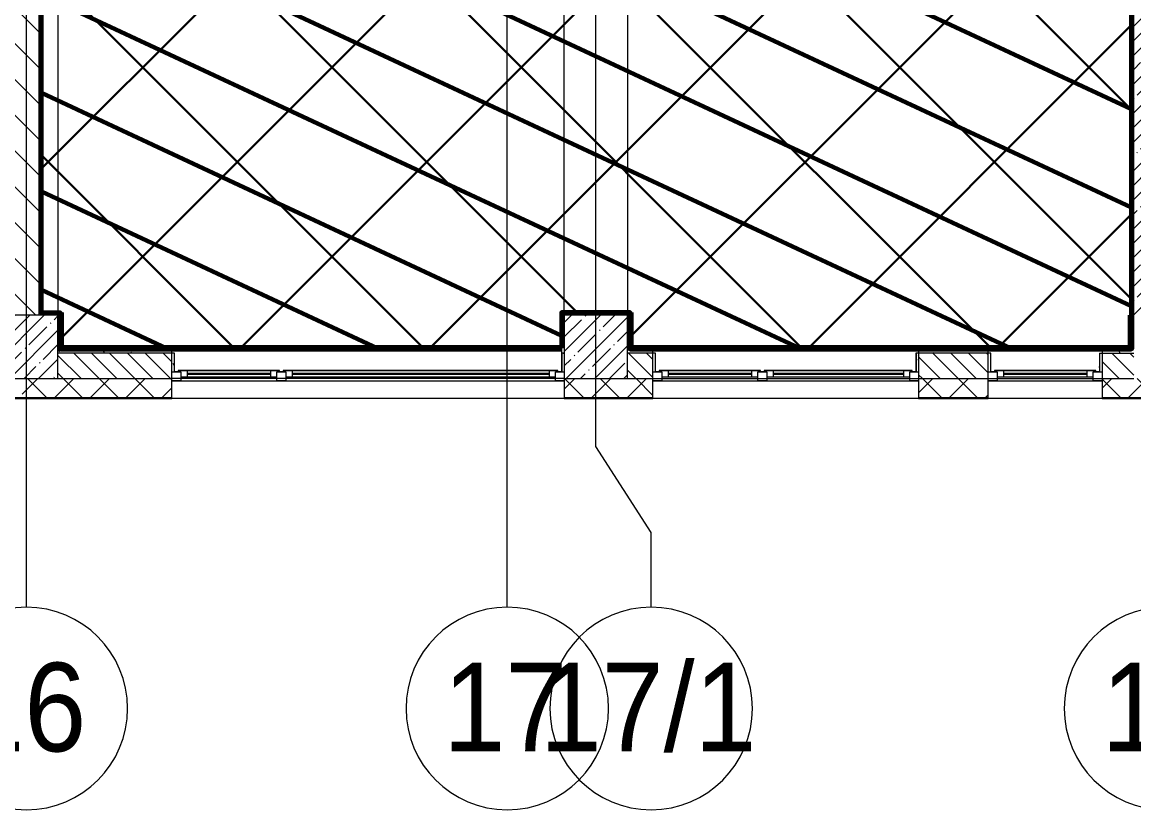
# Model space of a CAD drawing. Header units: millimetres. Extents: x -164500 to 426394, y -51911 to 102118.
# Drawn here: x 345855 to 354637, y -3506 to 2714 of the extents above; entities that cross this region are included whole.
import ezdxf

# ---------------------------------------------------------------- set-up
doc = ezdxf.new("R2010")
doc.units = ezdxf.units.MM
for name, color, linetype, lineweight in [('0) шлифовка', 5, 'Continuous', 60), ('1.4) Плинтус ПЛ-4', 6, 'Continuous', 60), ('5.3) Л-7 Линолеум 4 вып', 230, 'Continuous', 30), ('7.7) Плинтус', 222, 'Continuous', 90), ('A-FLOR', 7, 'Continuous', 9), ('A-GLAZ', 7, 'Continuous', 9), ('A-GLAZ-1', 7, 'Continuous', 5), ('A-WALL', 7, 'Continuous', 5), ('I-WALL', 7, 'Continuous', 5), ('S-COLS', 7, 'Continuous', 9), ('S-COLS-1', 7, 'Continuous', 5), ('Оси', 7, 'Continuous', 9), ('Оси-1', 7, 'Continuous', 20)]:
    doc.layers.add(name, color=color, linetype=linetype, lineweight=lineweight)
doc.layers.add('2) защита вин плитк', color=6, linetype='Continuous')
doc.layers.add('3.2.3) Нал-ой пол 4 вып', color=3, linetype='Continuous')
doc.layers.add('A-WALL-1', color=9, linetype='Continuous', lineweight=5, true_color=0x808080)
doc.layers.add('A-WALL-FNSH-1', color=9, linetype='Continuous', lineweight=5, true_color=0x808080)
doc.styles.add('Arial', font='arial.ttf', dxfattribs={"width": 0.9, "height": 700})
pattern_1 = [(0, (289227.4, 1e-08), (243.84, 60.96), [20.117, -162.763, 20.117, -162.763, -975.36]), (0, (289227.4, 1e-08), (243.84, 60.96), [-365.76, 20.117, -345.643, 20.117, -162.763, -426.72]), (0, (289227.4, 1e-08), (243.84, 60.96), [-914.4, 20.117, -101.803, 20.117, -284.683]), (120, (289318.84, 30.48), (-174.71291, 180.691634), [20.117, -162.763, 20.117, -162.763, -975.36]), (120, (289318.84, 30.48), (-174.71291, 180.691634), [-365.76, 20.117, -345.643, 20.117, -162.763, -426.72]), (120, (289318.84, 30.48), (-174.71291, 180.691634), [-914.4, 20.117, -101.803, 20.117, -284.683]), (240, (289349.32, 152.4), (-69.12709, -241.651634), [20.117, -162.763, 20.117, -162.763, -975.36]), (240, (289349.32, 152.4), (-69.12709, -241.651634), [-365.76, 20.117, -345.643, 20.117, -162.763, -426.72]), (240, (289349.32, 152.4), (-69.12709, -241.651634), [-914.4, 20.117, -101.803, 20.117, -284.683])]
pattern_2 = [(45, (292979.4, 11329), (-747.606, 747.606), [])]

# ---------------------------------------------------------------- blocks, each defined once
blk = doc.blocks.new('BSC_Колонна _Прямоугольная - 500х500-V522-Объем проектирования 3 этажа')
at = {"layer": 'S-COLS-1'}
h = blk.add_hatch(dxfattribs=at)
h.set_pattern_fill('FP_15', color=256, style=0, pattern_type=2)
h.set_pattern_definition([(45, (-61160, -150), (-114.04925, 114.04925), []), (45, (-61045.95, -150), (-114.04925, 114.04925), [201.613, -40.323, 6.706, -33.617])])
h.paths.add_polyline_path([(250, -250), (250, 250), (-250, 250), (-250, -250)])
for p, q in [((250, 250), (-250, 250)), ((-250, 250), (-250, -250)), ((250, -250), (250, 250)), ((-250, -250), (250, -250))]:
    blk.add_line(p, q, dxfattribs=at)
blk = doc.blocks.new('BSC_Колонна _Прямоугольная - 500х500-V533-Объем проектирования 3 этажа')
at = {"layer": 'S-COLS-1'}
h = blk.add_hatch(dxfattribs=at)
h.set_pattern_fill('FP_63', color=256, style=0, pattern_type=2)
h.set_pattern_definition([(45, (-56660, -150), (-114.04925, 114.04925), []), (45, (-56545.95, -150), (-114.04925, 114.04925), [201.613, -40.323, 6.706, -33.617])])
h.paths.add_polyline_path([(250, -250), (250, 250), (-250, 250), (-250, -250), (10, -250)])
for p, q in [((250, 250), (-250, 250)), ((-250, 250), (-250, -250)), ((250, -250), (250, 250)), ((-250, -250), (250, -250))]:
    blk.add_line(p, q, dxfattribs=at)
blk = doc.blocks.new('120_Окно_СКБ_2Ст - 120_Окно_СКБ_2Ст 3100х2500 _мал_створка слева_ 2-22446355-Объем проектирования 3 этажа')
at = {"layer": 'A-GLAZ'}
for p, q in [((-1550, -127), (-1550, -57)), ((-1550, -57), (-1480, -57)), ((-1480, -57), (-1480, -127)), ((650, -87), (-1480, -87)), ((-1480, -87), (-1480, -127)), ((-1430, -137), (-1430, -87)), ((600, -137), (600, -87)), ((650, -127), (650, -57)), ((650, -57), (720, -57)), ((650, -127), (650, -87)), ((720, -57), (720, -127)), ((1480, -87), (720, -87)), ((720, -87), (720, -127)), ((770, -137), (770, -87)), ((1430, -137), (1430, -87)), ((1480, -127), (1480, -57)), ((1480, -57), (1550, -57)), ((1480, -127), (1480, -87)), ((1550, -57), (1550, -127)), ((-1480, -127), (-1550, -127)), ((-1480, -127), (-1500, -127)), ((-1500, -127), (-1500, -137)), ((-1500, -137), (670, -137)), ((670, -137), (-1500, -137)), ((720, -127), (650, -127)), ((670, -127), (650, -127)), ((670, -137), (670, -127)), ((720, -127), (700, -127)), ((700, -127), (700, -137)), ((700, -137), (1500, -137)), ((1500, -137), (700, -137)), ((1550, -127), (1480, -127)), ((1500, -127), (1480, -127)), ((1500, -137), (1500, -127))]:
    blk.add_line(p, q, dxfattribs=at)
at = {"layer": 'A-GLAZ-1'}
for p, q in [((1550, -57), (-1550, -57)), ((-1530, -127), (-1500, -127)), ((-1430, -107), (600, -107)), ((600, -117), (-1430, -117)), ((670, -127), (700, -127)), ((770, -107), (1430, -107)), ((1430, -117), (770, -117)), ((1500, -127), (1530, -127))]:
    blk.add_line(p, q, dxfattribs=at)
blk = doc.blocks.new('120_Окно_СКБ_1Ст - 120_Окно_СКБ_1Ст 900х2500_h_-22445987-Объем проектирования 3 этажа')
at = {"layer": 'A-GLAZ'}
for p, q in [((-450, -127), (-450, -57)), ((-450, -57), (-380, -57)), ((-380, -57), (-380, -127)), ((380, -87), (-380, -87)), ((-380, -87), (-380, -127)), ((-330, -137), (-330, -87)), ((330, -137), (330, -87)), ((380, -127), (380, -57)), ((380, -57), (450, -57)), ((380, -127), (380, -87)), ((450, -57), (450, -127)), ((-380, -127), (-450, -127)), ((-380, -127), (-400, -127)), ((-400, -127), (-400, -137)), ((-400, -137), (400, -137)), ((400, -137), (-400, -137)), ((450, -127), (380, -127)), ((400, -127), (380, -127)), ((400, -137), (400, -127))]:
    blk.add_line(p, q, dxfattribs=at)
at = {"layer": 'A-GLAZ-1'}
for p, q in [((450, -57), (-450, -57)), ((-430, -127), (-400, -127)), ((-330, -107), (330, -107)), ((330, -117), (-330, -117)), ((400, -127), (430, -127))]:
    blk.add_line(p, q, dxfattribs=at)
blk = doc.blocks.new('120_Окно_СКБ_2Ст - 120_Окно_СКБ_2Ст 2100х2400 _мал створка справа_-22446225-Объем проектирования 3 этажа')
at = {"layer": 'A-GLAZ'}
for p, q in [((-1050, -127), (-1050, -57)), ((-1050, -57), (-980, -57)), ((-980, -57), (-980, -127)), ((150, -87), (-980, -87)), ((-980, -87), (-980, -127)), ((-930, -137), (-930, -87)), ((100, -137), (100, -87)), ((150, -127), (150, -57)), ((150, -57), (220, -57)), ((150, -127), (150, -87)), ((220, -57), (220, -127)), ((980, -87), (220, -87)), ((220, -87), (220, -127)), ((270, -137), (270, -87)), ((930, -137), (930, -87)), ((980, -127), (980, -57)), ((980, -57), (1050, -57)), ((980, -127), (980, -87)), ((1050, -57), (1050, -127)), ((-980, -127), (-1050, -127)), ((-980, -127), (-1000, -127)), ((-1000, -127), (-1000, -137)), ((-1000, -137), (170, -137)), ((170, -137), (-1000, -137)), ((220, -127), (150, -127)), ((170, -127), (150, -127)), ((170, -137), (170, -127)), ((220, -127), (200, -127)), ((200, -127), (200, -137)), ((200, -137), (1000, -137)), ((1000, -137), (200, -137)), ((1050, -127), (980, -127)), ((1000, -127), (980, -127)), ((1000, -137), (1000, -127))]:
    blk.add_line(p, q, dxfattribs=at)
at = {"layer": 'A-GLAZ-1'}
for p, q in [((1050, -57), (-1050, -57)), ((-1030, -127), (-1000, -127)), ((-930, -107), (100, -107)), ((100, -117), (-930, -117)), ((170, -127), (200, -127)), ((270, -107), (930, -107)), ((930, -117), (270, -117)), ((1000, -127), (1030, -127))]:
    blk.add_line(p, q, dxfattribs=at)
blk = doc.blocks.new('Ось сетки - D8-29747960-Объем проектирования 3 этажа')
at = {"layer": 'Оси-1'}
for start, end in [(360, 180), (180, 360)]:
    blk.add_arc((0, 0), 4, start, end, dxfattribs=at)

msp = doc.modelspace()

# ---------------------------------------------------------------- hatches: boundary and pattern name
at = {"layer": '0) шлифовка', "true_color": 0x2776bb}
h = msp.add_hatch(dxfattribs=at)
h.set_pattern_fill('ANSI31', color=152, scale=222, angle=110)
h.set_pattern_definition([(155, (292979.4, 11329), (-297.8825, -638.811), [])])
h.paths.add_polyline_path([(350116.402, 7679), (349697.402, 7679), (346158.402, 7679), (346158.402, 7379), (346010.115, 7379), (346010.115, 421), (346158.402, 421), (346158.402, 141), (347037.402, 141), (350116.402, 141), (350116.402, 421), (350658.402, 421), (350658.402, 400), (350658.402, 141), (350837.402, 141), (352937.402, 141), (353487.402, 141), (354387.402, 141), (354616.402, 141), (354616.402, 7049), (353436.402, 7049), (353436.402, 7659), (352633.616, 7659), (352633.616, 7652), (351445.402, 7652), (351445.402, 7050), (351445.402, 7049), (350116.402, 7049)])
at = {"layer": '2) защита вин плитк'}
h = msp.add_hatch(dxfattribs=at)
h.set_pattern_fill('ANSI31', color=256, scale=333)
h.set_pattern_definition(pattern_2)
h.paths.add_polyline_path([(350116.402, 7679), (349697.402, 7679), (346158.402, 7679), (346158.402, 7379), (346010.115, 7379), (346010.115, 421), (346158.402, 421), (346158.402, 141), (347037.402, 141), (350116.402, 141), (350116.402, 421), (350658.402, 421), (350658.402, 400), (350658.402, 141), (350837.402, 141), (352937.402, 141), (353487.402, 141), (354387.402, 141), (354616.402, 141), (354616.402, 7049), (353436.402, 7049), (353436.402, 7659), (352633.616, 7659), (352633.616, 7652), (351445.402, 7652), (351445.402, 7050), (351445.402, 7049), (350116.402, 7049)])
at = {"layer": '3.2.3) Нал-ой пол 4 вып'}
h = msp.add_hatch(dxfattribs=at)
h.set_pattern_fill('ANSI31', color=256, scale=333)
h.set_pattern_definition(pattern_2)
h.paths.add_polyline_path([(350116.402, 7679), (349697.402, 7679), (346158.402, 7679), (346158.402, 7379), (346010.115, 7379), (346010.115, 421), (346158.402, 421), (346158.402, 141), (347037.402, 141), (350116.402, 141), (350116.402, 421), (350658.402, 421), (350658.402, 400), (350658.402, 141), (350837.402, 141), (352937.402, 141), (353487.402, 141), (354387.402, 141), (354616.402, 141), (354616.402, 7049), (353436.402, 7049), (353436.402, 7659), (352633.616, 7659), (352633.616, 7652), (351445.402, 7652), (351445.402, 7050), (351445.402, 7049), (350116.402, 7049)])
at = {"layer": '5.3) Л-7 Линолеум 4 вып'}
h = msp.add_hatch(dxfattribs=at)
h.set_pattern_fill('ANSI37', color=256, scale=333)
h.set_pattern_definition([(45, (292979.4, 11329), (-747.606, 747.606), []), (135, (292979.4, 11329), (-747.606, -747.606), [])])
h.paths.add_polyline_path([(350116.402, 7679), (349697.402, 7679), (346158.402, 7679), (346158.402, 7379), (346010.115, 7379), (346010.115, 421), (346158.402, 421), (346158.402, 141), (347037.402, 141), (350116.402, 141), (350116.402, 421), (350658.402, 421), (350658.402, 400), (350658.402, 141), (350837.402, 141), (352937.402, 141), (353487.402, 141), (354387.402, 141), (354616.402, 141), (354616.402, 7049), (353436.402, 7049), (353436.402, 7659), (352633.616, 7659), (352633.616, 7652), (351445.402, 7652), (351445.402, 7050), (351445.402, 7049), (350116.402, 7049)])
at = {"layer": 'A-WALL'}
h = msp.add_hatch(dxfattribs=at)
h.set_pattern_fill('FP_2', color=256, style=0, pattern_type=2)
h.set_pattern_definition([(135, (289227.4, 1e-08), (-70.71068, -70.71068), [])])
h.paths.add_polyline_path([(354546.213, -100), (354637.402, -100), (354637.402, 100), (354387.402, 100), (354387.402, -100), (354528.333, -100)])
h.paths.add_polyline_path([(341887.402, -100), (341886.813, 100), (341637.402, 100), (341637.402, -100), (341886.813, -100)])
h.paths.add_polyline_path([(340237.402, -100), (340237.402, 100), (339487.402, 100), (339487.402, -100), (339983.205, -100)])
h.paths.add_polyline_path([(343987.402, -100), (344737.402, -100), (344737.402, 100), (343987.402, 100)])
h.paths.add_polyline_path([(352937.402, -100), (353487.402, -100), (353487.402, 100), (352937.402, 100)])
h.paths.add_polyline_path([(350837.402, -100), (350837.402, 100), (350637.402, 100), (350637.402, -100)])
h.paths.add_polyline_path([(330987.402, -100), (330987.402, 100), (330367.402, 100), (330367.402, -100)])
h.paths.add_polyline_path([(332137.402, -100), (332137.402, 100), (331887.402, 100), (331887.402, -100)])
h.paths.add_polyline_path([(347037.402, -100), (347037.402, 100), (346137.402, 100), (346137.402, -100), (346509.861, -100)])
h.paths.add_polyline_path([(332637.402, -100), (333537.402, -100), (333537.402, 100), (332637.402, 100), (332637.402, 94.805)])
h.paths.add_polyline_path([(337137.402, -100), (337387.402, -100), (337387.402, 100), (337137.402, 100)])
h.paths.add_polyline_path([(327767.402, -100), (327767.402, 100), (327717.402, 100), (327717.402, -100)])
h.paths.add_polyline_path([(327217.402, -100), (327217.402, 100), (326650.402, 100), (326650.402, -100), (326929.893, -100)])
h.paths.add_polyline_path([(325197.402, -100), (325750.402, -100), (325750.402, 100), (325197.402, 100), (325197.402, -48)])
h.paths.add_polyline_path([(315637.145, -100), (315637.145, 100), (315387.402, 100), (315387.402, -100)])
h.paths.add_polyline_path([(308587.402, -100), (309937.402, -100), (309937.402, 100), (308587.402, 100), (308587.402, -13.913)])
h.paths.add_polyline_path([(311737.402, -100), (311937.402, -100), (311937.402, 100), (311737.402, 100), (311737.402, -91.927)])
h.paths.add_polyline_path([(319037.145, -100), (319210.231, -100), (319210.231, 100), (319037.145, 100), (319037.145, -70.137)])
h.paths.add_polyline_path([(320110.231, -100), (321337.402, -100), (321337.402, 100), (320110.231, 100), (320110.231, -45.711)])
h.paths.add_polyline_path([(323097.402, -100), (323097.402, 100), (322837.402, 100), (322837.402, -100), (322857.402, -100)])
h.paths.add_polyline_path([(314787.402, -100), (314787.402, 100), (314037.402, 100), (314037.402, -100)])
h.paths.add_polyline_path([(311137.402, -100), (311137.402, 100), (310837.402, 100), (310837.402, -100)])
h.paths.add_polyline_path([(304087.402, -100), (304837.402, -100), (304837.402, 100), (304087.402, 100)])
h.paths.add_polyline_path([(305887.402, -100), (305887.402, 100), (305737.402, 100), (305737.402, -100)])
h.paths.add_polyline_path([(299587.145, -100), (300337.402, -100), (300337.402, 100), (299587.145, 100)])
h.paths.add_polyline_path([(301367.402, -100), (301387.402, -100), (301387.402, 100), (301237.402, 100), (301237.402, -100)])
h.paths.add_polyline_path([(296472.165, -100), (296887.402, -100), (296887.402, 100), (296057.402, 100), (296057.402, -100)])
h = msp.add_hatch(dxfattribs=at)
h.set_pattern_fill('FP_24', color=256, style=0, pattern_type=2)
h.set_pattern_definition([(45, (289227.4, 1e-08), (-141.42136, 141.42136), []), (135, (289227.4, 1e-08), (-141.42136, -141.42136), [])])
h.paths.add_polyline_path([(364707.402, -250), (364927.402, -250), (364927.402, -100), (360787.402, -100), (360787.402, -250), (363157.402, -250)])
h.paths.add_polyline_path([(359835.117, -250), (359887.402, -250), (359887.402, -100), (356287.402, -100), (356287.402, -250), (359563.173, -250)])
h.paths.add_polyline_path([(355137.402, -250), (355387.402, -250), (355387.402, -100), (354387.402, -100), (354387.402, -250), (354668.181, -250)])
h.paths.add_polyline_path([(352937.402, -250), (353487.402, -250), (353487.402, -100), (352937.402, -100), (352937.402, -118)])
h.paths.add_polyline_path([(350637.402, -250), (350837.402, -250), (350837.402, -100), (350137.402, -100), (350137.402, -250)])
h.paths.add_polyline_path([(346509.861, -250), (347037.402, -250), (347037.402, -100), (345854.492, -100), (345854.492, -250), (346137.402, -250)])
at = {"layer": 'I-WALL'}
h = msp.add_hatch(dxfattribs=at)
h.set_pattern_fill('FP_23', color=256, style=0, pattern_type=2)
h.set_pattern_definition([(135, (289227.4, 1e-08), (-141.42136, -141.42136), [])])
h.paths.add_polyline_path([(345788.175, 400), (345988.115, 400), (345988.058, 7400), (345788.115, 7400), (345788.115, 400)])
h = msp.add_hatch(dxfattribs=at)
h.set_pattern_fill('FP_191', color=256, style=0, pattern_type=2)
h.set_pattern_definition(pattern_1)
h.paths.add_polyline_path([(346008.115, 400), (346008.115, 7379), (345988.115, 7380), (345988.115, 400)])
h = msp.add_hatch(dxfattribs=at)
h.set_pattern_fill('FP_1', color=256, style=0, pattern_type=2)
h.set_pattern_definition([(45, (289227.4, 1e-08), (-114.04925, 114.04925), []), (45, (289341.45, 1e-08), (-114.04925, 114.04925), [201.612, -40.322, 6.706, -33.617])])
h.paths.add_polyline_path([(354637.402, 400), (354857.402, 400), (354857.402, 7400), (354637.402, 7400), (354637.402, 797.231)])
h = msp.add_hatch(dxfattribs=at)
h.set_pattern_fill('FP_191', color=256, style=0, pattern_type=2)
h.set_pattern_definition(pattern_1)
h.paths.add_polyline_path([(354637.402, 140), (354637.402, 7070), (354617.402, 7049), (354617.402, 141)])
h.paths.add_polyline_path([(354617.402, 7050), (354637.402, 7070), (354617.402, 7070), (354617.402, 7053.868)])
h = msp.add_hatch(dxfattribs=at)
h.set_pattern_fill('FP_191', color=256, style=0, pattern_type=2)
h.set_pattern_definition(pattern_1)
h.paths.add_polyline_path([(346137.402, 400), (346157.402, 400.075), (346157.402, 420), (346009.115, 420), (346009.115, 400)])
h = msp.add_hatch(dxfattribs=at)
h.set_pattern_fill('FP_191', color=256, style=0, pattern_type=2)
h.set_pattern_definition(pattern_1)
h.paths.add_polyline_path([(346137.402, 100), (346157.402, 141), (346157.402, 400), (346137.402, 400), (346137.402, 120)])
h.paths.add_polyline_path([(346157.402, 100), (346157.402, 140), (346137.402, 100)])
h = msp.add_hatch(dxfattribs=at)
h.set_pattern_fill('FP_191', color=256, style=0, pattern_type=2)
h.set_pattern_definition(pattern_1)
h.paths.add_polyline_path([(350117.402, 140), (350137.402, 140), (350137.402, 420), (350117.402, 420), (350117.402, 270.587)])
h = msp.add_hatch(dxfattribs=at)
h.set_pattern_fill('FP_191', color=256, style=0, pattern_type=2)
h.set_pattern_definition(pattern_1)
h.paths.add_polyline_path([(350657.402, 400), (350656.995, 420), (350137.402, 420), (350137.402, 400), (350637.402, 400)])
h = msp.add_hatch(dxfattribs=at)
h.set_pattern_fill('FP_191', color=256, style=0, pattern_type=2)
h.set_pattern_definition(pattern_1)
h.paths.add_polyline_path([(350637.402, 100), (350657.402, 100), (350657.402, 140), (350644.545, 114.286)])
h.paths.add_polyline_path([(350637.402, 100), (350657.402, 141), (350657.402, 400), (350637.402, 400), (350637.402, 120)])
h = msp.add_hatch(dxfattribs=at)
h.set_pattern_fill('FP_191', color=256, style=0, pattern_type=2)
h.set_pattern_definition(pattern_1)
h.paths.add_polyline_path([(350117.402, 100), (350137.402, 100), (350137.402, 140), (350116.402, 140), (350116.402, 100)])
h.paths.add_polyline_path([(346509.861, 100), (347037.402, 100), (347037.402, 140), (346157.402, 140), (346157.402, 100)])
h = msp.add_hatch(dxfattribs=at)
h.set_pattern_fill('FP_191', color=256, style=0, pattern_type=2)
h.set_pattern_definition(pattern_1)
h.paths.add_polyline_path([(347057.402, -48), (347057.402, 100), (347037.402, 100), (347037.402, -48)])
h = msp.add_hatch(dxfattribs=at)
h.set_pattern_fill('FP_191', color=256, style=0, pattern_type=2)
h.set_pattern_definition(pattern_1)
h.paths.add_polyline_path([(350117.402, -48), (350137.402, -48), (350137.402, 100), (350117.402, 100), (350117.402, -38)])
h = msp.add_hatch(dxfattribs=at)
h.set_pattern_fill('FP_191', color=256, style=0, pattern_type=2)
h.set_pattern_definition(pattern_1)
h.paths.add_polyline_path([(354617.402, 100), (354637.402, 100), (354637.402, 140), (354387.402, 140), (354387.402, 100)])
h.paths.add_polyline_path([(350657.402, 100), (350837.402, 100), (350837.402, 140), (350657.402, 140), (350657.402, 108)])
h.paths.add_polyline_path([(353487.402, 100), (353487.402, 140), (352937.402, 140), (352937.402, 100)])
h = msp.add_hatch(dxfattribs=at)
h.set_pattern_fill('FP_191', color=256, style=0, pattern_type=2)
h.set_pattern_definition(pattern_1)
h.paths.add_polyline_path([(352917.402, -48), (352937.402, -48), (352937.402, 100), (352917.402, 98.545), (352917.402, -38)])
h = msp.add_hatch(dxfattribs=at)
h.set_pattern_fill('FP_191', color=256, style=0, pattern_type=2)
h.set_pattern_definition(pattern_1)
h.paths.add_polyline_path([(354387.402, -48), (354387.402, 100), (354367.402, 100), (354367.402, -48)])

# ---------------------------------------------------------------- linework, layer by layer
at = {"layer": '1.4) Плинтус ПЛ-4'}
for points in [[(347037.402, 141), (346158.402, 141), (346158.402, 420), (346008.115, 420), (346009.115, 7379), (346158.402, 7379), (346158.402, 7679), (347197.402, 7679)], [(349697.402, 7679), (350117.402, 7679), (350116.402, 7049), (351445.402, 7049), (351445.402, 7652), (353436.402, 7652), (353436.402, 7050), (354617.402, 7050), (354617.402, 140), (354387.402, 140)], [(350837.402, 141), (350657.402, 141), (350657.402, 421), (350116.402, 421), (350116.402, 140)], [(353487.402, 140), (352937.402, 140)]]:
    msp.add_lwpolyline(points, dxfattribs=at)
at = {"layer": '7.7) Плинтус'}
for points in [[(346158.402, 421), (346158.402, 141), (350116.402, 140)], [(350658.402, 421), (350658.402, 141), (354616.402, 141), (354616.402, 400)]]:
    msp.add_lwpolyline(points, dxfattribs=at)
at = {"layer": 'A-FLOR'}
for p, q in [((346137.402, 7380), (346137.402, 420)), ((350137.402, 420), (350137.402, 7050)), ((350637.402, 7050), (350637.402, 420)), ((354617.402, 7049), (354617.402, 141)), ((350117.402, 415), (350117.402, 140)), ((350657.402, 270.587), (350657.402, 415)), ((354617.402, 140), (350657.402, 140))]:
    msp.add_line(p, q, dxfattribs=at)
at = {"layer": 'A-WALL'}
for p, q in [((346008.115, 7380), (346008.115, 420)), ((354637.402, 400), (354637.402, 7380)), ((346008.115, 420), (346157.402, 420)), ((346157.402, 420), (346157.402, 140)), ((347057.402, 100), (346137.402, 100)), ((350857.402, 100), (350637.402, 100)), ((346137.402, -100), (347037.402, -100)), ((350637.402, -100), (354637.402, -100)), ((345637.402, -250), (347037.402, -250)), ((345637.402, -253), (347037.402, -253)), ((350137.402, -258), (347037.402, -258)), ((350137.402, -250), (350837.402, -250)), ((350137.402, -253), (350837.402, -253)), ((352937.402, -258), (350837.402, -258)), ((352937.402, -250), (353487.402, -250)), ((352937.402, -253), (353487.402, -253)), ((354387.402, -258), (353487.402, -258)), ((354387.402, -250), (355387.402, -250)), ((354387.402, -253), (355387.402, -253))]:
    msp.add_line(p, q, dxfattribs=at)
at = {"layer": 'A-WALL-1'}
for p, q in [((345988.115, 400), (345988.115, 7400)), ((350657.402, 420), (350117.402, 420)), ((350117.402, 400), (350117.402, 140)), ((350657.402, 140), (350657.402, 270.587)), ((347037.402, 140), (346157.402, 140)), ((347037.402, -250), (347037.402, 140)), ((347057.402, -48), (347057.402, 100)), ((350117.402, 140), (350116.402, 140)), ((350116.402, 140), (350116.402, 100)), ((350137.402, 100), (350117.402, 100)), ((350117.402, 100), (350117.402, -48)), ((350837.402, -250), (350837.402, 140)), ((350857.402, -48), (350857.402, 100)), ((353507.402, 100), (352917.402, 100)), ((352917.402, 100), (352917.402, -48)), ((352937.402, 140), (352937.402, -250)), ((353487.402, -250), (353487.402, 140)), ((353507.402, -48), (353507.402, 100)), ((354367.402, 100), (354637.402, 100)), ((354367.402, 100), (354367.402, -48)), ((354387.402, 140), (354387.402, -250)), ((347037.402, -48), (347057.402, -48)), ((350117.402, -48), (350137.402, -48)), ((350837.402, -48), (350857.402, -48)), ((352917.402, -48), (352937.402, -48)), ((353487.402, -48), (353507.402, -48)), ((354367.402, -48), (354387.402, -48)), ((350137.402, -100), (350137.402, -250))]:
    msp.add_line(p, q, dxfattribs=at)
at = {"layer": 'A-WALL-FNSH-1'}
for p, q in [((346009.115, 7379), (346009.115, 1162.33)), ((354616.402, 7049), (354616.402, 141)), ((346010.115, 1202.33), (346009.115, 1202.33)), ((346009.115, 1162.33), (346010.115, 1162.33)), ((346010.115, 1162.33), (346010.115, 1202.33)), ((346158.402, 421), (346010.115, 421)), ((346158.402, 141), (346158.402, 421)), ((350116.402, 421), (350116.402, 400)), ((350658.402, 421), (350116.402, 421)), ((350116.402, 400), (350117.402, 400)), ((350117.402, 400), (350117.402, 420)), ((350657.402, 420), (350657.402, 415)), ((350657.402, 400), (350658.402, 400)), ((350658.402, 400), (350658.402, 421)), ((347037.402, 141), (346158.402, 141)), ((347037.402, 140), (347037.402, 141)), ((347058.402, 100), (347057.402, 100)), ((347058.402, -48), (347058.402, 100)), ((350117.402, 100), (350116.402, 100)), ((350116.402, 100), (350116.402, -48)), ((350837.402, 141), (350657.402, 141)), ((350837.402, 140), (350837.402, 141)), ((350858.402, 100), (350857.402, 100)), ((350858.402, -48), (350858.402, 100)), ((352917.402, 100), (352916.402, 100)), ((352916.402, 100), (352916.402, -48)), ((353487.402, 141), (352937.402, 141)), ((352937.402, 141), (352937.402, 140)), ((353487.402, 140), (353487.402, 141)), ((353508.402, 100), (353507.402, 100)), ((353508.402, -48), (353508.402, 100)), ((354367.402, 100), (354366.402, 100)), ((354366.402, 100), (354366.402, -48)), ((354616.402, 141), (354387.402, 141)), ((354387.402, 141), (354387.402, 140)), ((354617.402, 140), (354617.402, 141)), ((347057.402, -48), (347058.402, -48)), ((350116.402, -48), (350117.402, -48)), ((350857.402, -48), (350858.402, -48)), ((352916.402, -48), (352917.402, -48)), ((353507.402, -48), (353508.402, -48)), ((354366.402, -48), (354367.402, -48)), ((345637.402, -258), (347037.402, -258)), ((347037.402, -258), (347037.402, -250)), ((350137.402, -250), (350137.402, -258)), ((350137.402, -258), (350837.402, -258)), ((350837.402, -258), (350837.402, -250)), ((352937.402, -250), (352937.402, -258)), ((352937.402, -258), (353487.402, -258)), ((353487.402, -258), (353487.402, -250)), ((354387.402, -250), (354387.402, -258)), ((354387.402, -258), (355387.402, -258))]:
    msp.add_line(p, q, dxfattribs=at)
at = {"layer": 'I-WALL'}
for p, q in [((346009.115, 421), (346009.115, 1162.33)), ((346010.115, 1162.33), (346010.115, 421)), ((346009.115, 421), (346010.115, 421)), ((347037.402, 141), (350117.402, 141)), ((347037.402, 140), (350116.402, 140)), ((347037.402, 120), (350116.402, 120)), ((350837.402, 141), (352937.402, 141)), ((350837.402, 120), (352937.402, 120)), ((353487.402, 141), (354387.402, 141)), ((353487.402, 120), (354387.402, 120)), ((350137.402, -100), (347037.402, -100))]:
    msp.add_line(p, q, dxfattribs=at)
at = {"layer": 'Оси'}
for points in [[(345887.402, -1906.259), (345887.402, 3093.741), (345887.402, 22398.071), (345887.402, 27398.071)], [(349687.402, -1906.259), (349687.402, 3093.741), (349687.402, 22398.071), (349687.402, 27398.071)], [(350824.291, -1906.259), (350824.291, -1316.349), (350387.402, -636.259), (350387.402, 4363.741), (350387.402, 22398.071), (350387.402, 27398.071)]]:
    msp.add_lwpolyline(points, dxfattribs=at)

# ---------------------------------------------------------------- block references
at = {"layer": 'A-GLAZ', "color": 3, "rotation": 180}
for name, p in [('120_Окно_СКБ_2Ст - 120_Окно_СКБ_2Ст 3100х2500 _мал_створка слева_ 2-22446355-Объем проектирования 3 этажа', (348587.402, -175)), ('120_Окно_СКБ_2Ст - 120_Окно_СКБ_2Ст 2100х2400 _мал створка справа_-22446225-Объем проектирования 3 этажа', (351887.402, -175)), ('120_Окно_СКБ_1Ст - 120_Окно_СКБ_1Ст 900х2500_h_-22445987-Объем проектирования 3 этажа', (353937.402, -175))]:
    msp.add_blockref(name, p, dxfattribs=at)
at = {"layer": 'S-COLS'}
for name, p in [('BSC_Колонна _Прямоугольная - 500х500-V533-Объем проектирования 3 этажа', (345887.402, 150)), ('BSC_Колонна _Прямоугольная - 500х500-V522-Объем проектирования 3 этажа', (350387.402, 150))]:
    msp.add_blockref(name, p, dxfattribs=at)
at = {"layer": 'Оси-1', "xscale": 199.9999999999999, "yscale": 199.9999999999999, "zscale": 199.9999999999999}
for p in [(345887.402, -2706.259), (349687.402, -2706.259), (350824.291, -2706.259), (354887.402, -2706.259)]:
    msp.add_blockref('Ось сетки - D8-29747960-Объем проектирования 3 этажа', p, dxfattribs=at)

# ---------------------------------------------------------------- texts
at = {"layer": 'Оси', "char_height": 700, "attachment_point": 1, "style": 'Arial'}
for s, insert, width in [('16', (345382.17, -2344.965), 1212.1515), ('17', (349182.17, -2344.965), 1212.1515), ('17/1', (349943.759, -2344.965), 2121.26512), ('18', (354382.17, -2344.965), 1212.1515)]:
    msp.add_mtext(s, dxfattribs=dict(at, insert=insert, width=width))

doc.saveas('drawing.dxf')
